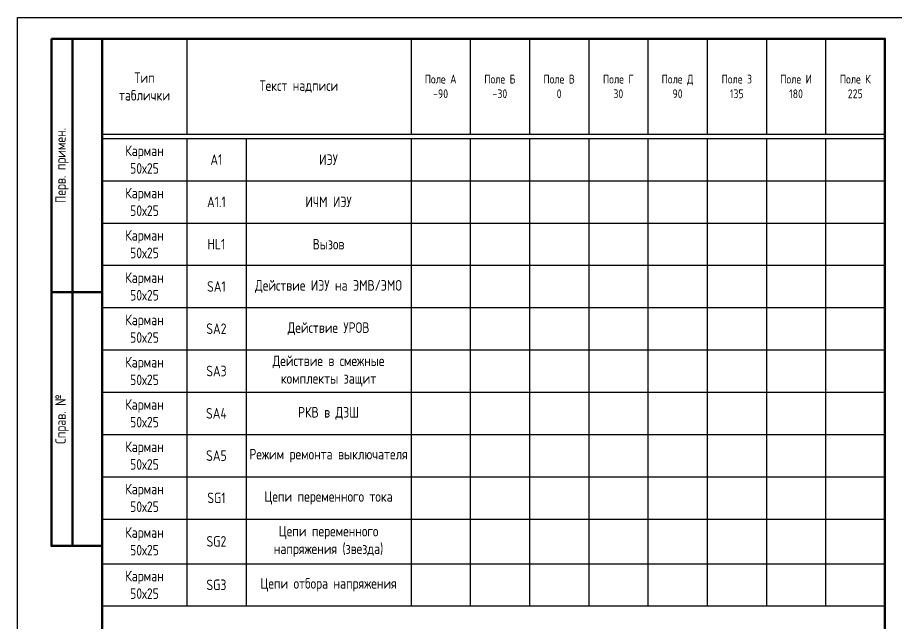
# Model space of a CAD drawing. Header units: millimetres. Extents: x -936 to 3453, y -90 to 618.
# Drawn here: x -630 to -422.5, y 153.9 to 297 of the extents above; entities that cross this region are included whole.
import ezdxf

# ---------------------------------------------------------------- set-up
doc = ezdxf.new("R2010")
doc.units = ezdxf.units.MM
doc.styles.add('Gost_type_A', font='GOST_0.TTF')

# ---------------------------------------------------------------- blocks, each defined once
blk = doc.blocks.new('Штамп левый верхний')
at = {"lineweight": 50}
for points in [[(-12, 0), (-7, 0), (-7, -60), (-12, -60)], [(-7, 0), (0, 0), (0, -60), (-7, -60)], [(-12, -60), (-7, -60), (-7, -120), (-12, -120)], [(-7, -60), (0, -60), (0, -120), (-7, -120)]]:
    blk.add_lwpolyline(points, close=True, dxfattribs=at)
at = {"char_height": 2.5, "width": 60, "attachment_point": 5, "rotation": 90, "style": 'Gost_type_A'}
for s, insert in [('Перв. примен.', (-9.5, -30)), ('Справ. №', (-9.5, -90))]:
    blk.add_mtext(s, dxfattribs=dict(at, insert=insert))
blk = doc.blocks.new('Формат_А4')
blk.add_lwpolyline([(0, 297), (0, 0), (-210, 0), (-210, 297)], close=True)
at = {"lineweight": 50}
blk.add_lwpolyline([(-190, 292), (-5, 292), (-5, 5), (-190, 5)], close=True, dxfattribs=at)
blk = doc.blocks.new('*T16')
at = {"color": 0, "linetype": 'ByBlock', "lineweight": -2, "transparency": 16777216}
for p, q in [((0, 0), (185, 0)), ((0, 0), (0, -134.19)), ((20, 0), (20, -22.61)), ((73, 0), (73, -22.61)), ((87, 0), (87, -22.61)), ((101, 0), (101, -22.61)), ((115, 0), (115, -22.61)), ((129, 0), (129, -22.61)), ((143, 0), (143, -22.61)), ((157, 0), (157, -22.61)), ((171, 0), (171, -22.61)), ((185, 0), (185, -134.19)), ((0, -22.61), (185, -22.61)), ((0, -23.61), (185, -23.61)), ((20, -23.61), (20, -134.19)), ((34, -23.61), (34, -134.19)), ((73, -23.61), (73, -134.19)), ((87, -23.61), (87, -134.19)), ((101, -23.61), (101, -134.19)), ((115, -23.61), (115, -134.19)), ((129, -23.61), (129, -134.19)), ((143, -23.61), (143, -134.19)), ((157, -23.61), (157, -134.19)), ((171, -23.61), (171, -134.19)), ((0, -33.61), (185, -33.61)), ((0, -43.61), (185, -43.61)), ((0, -53.61), (185, -53.61)), ((0, -63.61), (185, -63.61)), ((0, -73.61), (185, -73.61)), ((0, -83.63), (185, -83.63)), ((0, -93.63), (185, -93.63)), ((0, -103.63), (185, -103.63)), ((0, -113.63), (185, -113.63)), ((0, -124.19), (185, -124.19)), ((0, -134.19), (185, -134.19))]:
    blk.add_line(p, q, dxfattribs=at)
at = {"color": 0, "transparency": 16777216, "char_height": 2.5, "attachment_point": 5, "style": 'Gost_type_A'}
for s, insert, width in [('Тип таблички', (10, -11.3), 17), ('Текст надписи', (46.5, -11.3), 50), ('{\\H0.83333x;\\C256;Поле А \\P-90}', (80, -11.3), 11), ('{\\H0.83333x;\\C256;Поле Б\\P-30}', (94, -11.3), 11), ('{\\H0.83333x;\\C256;Поле В\\P0}', (108, -11.3), 11), ('{\\H0.83333x;\\C256;Поле Г\\P30}', (122, -11.3), 11), ('{\\H0.83333x;\\C256;Поле Д\\P90}', (136, -11.3), 11), ('{\\H0.83333x;\\C256;Поле З\\P135}', (150, -11.3), 11), ('{\\H0.83333x;\\C256;Поле И\\P180}', (164, -11.3), 11), ('{\\H0.83333x;\\C256;Поле К\\P225}', (178, -11.3), 11), ('Карман\\P50х25', (10, -28.61), 17), ('A1', (27, -28.61), 11), ('ИЭУ', (53.5, -28.61), 36), ('Карман\\P50х25', (10, -38.61), 17), ('ИЧМ ИЭУ', (53.5, -38.61), 36), ('A1.1', (27, -38.61), 11), ('Карман\\P50х25', (10, -48.61), 17), ('HL1', (27, -48.61), 11), ('Вызов', (53.5, -48.61), 36), ('Карман\\P50х25', (10, -58.61), 17), ('SA1', (27, -58.61), 11), ('Действие ИЭУ на ЭМВ/ЭМО', (53.5, -58.61), 36), ('Карман\\P50х25', (10, -68.61), 17), ('SA2', (27, -68.61), 11), ('Действие УРОВ', (53.5, -68.61), 36), ('Карман\\P50х25', (10, -78.62), 17), ('Действие в смежные комплекты защит', (53.5, -78.62), 36), ('SA3', (27, -78.62), 11), ('Карман\\P50х25', (10, -88.63), 17), ('РКВ в ДЗШ', (53.5, -88.63), 36), ('SA4', (27, -88.63), 11), ('Карман\\P50х25', (10, -98.63), 17), ('SA5', (27, -98.63), 11), ('Режим ремонта выключателя', (53.5, -98.63), 36), ('Карман\\P50х25', (10, -108.63), 17), ('SG1', (27, -108.63), 11), ('Цепи переменного тока ', (53.5, -108.63), 36), ('Карман\\P50х25', (10, -118.91), 17), ('{\\C256;Цепи переменного \\Pнапряжения (звезда)}', (53.5, -118.91), 36), ('SG2', (27, -118.91), 11), ('Карман\\P50х25', (10, -129.19), 17), ('SG3', (27, -129.19), 11), ('{\\C256;Цепи отбора напряжения}', (53.5, -129.19), 36)]:
    blk.add_mtext(s, dxfattribs=dict(at, insert=insert, width=width))

msp = doc.modelspace()

# ---------------------------------------------------------------- block references
at = {"color": 1}
for name, p in [('Формат_А4', (-420, 0)), ('Штамп левый верхний', (-610, 292))]:
    msp.add_blockref(name, p, dxfattribs=at)
msp.add_blockref('*T16', (-610, 292))

doc.saveas('drawing.dxf')
